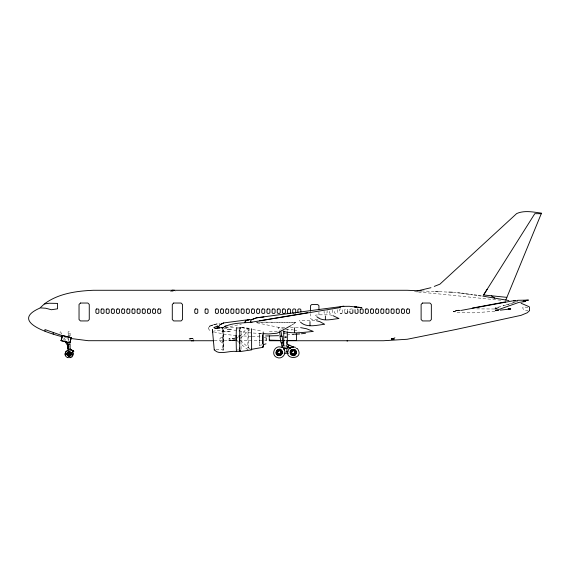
<?xml version="1.0" encoding="UTF-8"?>
<svg xmlns="http://www.w3.org/2000/svg" width="570" height="570" viewBox="0 0 570 570"><rect width="100%" height="100%" fill="white"/><g stroke="black" fill="none" stroke-linecap="round" stroke-linejoin="round"><path stroke-width="0.43" stroke-dasharray="2.85 2.14" d="M286.361 343.817L286.432 340.931M286.389 343.717L286.432 341.729M248.271 348.113L248.356 332.866M241.06 349.182L241.06 329.467M222.863 329.845L223.005 329.033L223.355 344.002A10.859 0.363 -89.8 0 1 223.005 350.692A10.859 0.363 89.9 0 1 222.621 339.855A10.859 0.363 -89.8 0 1 222.934 329.709M222.777 337.326C223.39 341.644 222.272 344.757 219.194 339.834C221.338 335.345 224.445 337.754 222.777 342.342M216.123 349.424L223.533 349.46L223.661 331.028L223.533 330.286L214.598 330.322M262.57 333.849L259.443 333.236L259.236 337.561L259.393 345.306L262.57 344.8M259.443 345.413L259.443 333.236M223.533 330.286L223.533 349.46M209.96 330.529L208.228 328.555L210.116 326.047L215.517 324.173L219.785 323.461M240.526 338.188L250.266 329.282M236.963 338.188L238.916 336.407M239.564 335.815C241.431 335.737 248.399 324.423 248.271 330.671M221.73 331.541L231.142 331.541L224.452 331.84L221.73 331.541L222.086 331.22M290.501 325.869L295.851 322.25L256.792 322.136M292.809 324.544L295.866 322.25L274.719 322.25M284.615 346.325L285.748 345.805M495.066 308.213L496.071 307.9L496.206 309.56M495.195 309.909L495.052 308.213L515.501 302.157L503.203 305.727M210.116 326.047L217.213 323.874L209.903 325.698L208.228 328.555M497.097 307.579L499.149 306.959M496.071 307.9L495.066 308.199L498.536 308.363L495.052 308.213M494.824 311.305L473.549 312.823L459.684 312.738L453.207 311.569L459.477 309.945L455.223 310.985L460.396 310.493M68.685 341.665L68.685 333.742L69.105 333.657L69.504 333.742L69.519 339.036M225.079 327.636L241.274 324.223M68.685 333.742L69.519 333.756M234.897 338.046L228.869 338.986L234.933 339.328M453.207 311.569L460.211 310.258M455.223 310.985L460.332 310.123M284.679 337.59L286.382 337.333L284.679 336.621M279.507 330.5L280.105 330.415M234.897 338.302L228.884 338.986M190.572 340.204L189.055 338.423L192.924 338.423L193.394 340.204M192.924 338.423L189.055 338.423M234.776 340.112L228.848 340.596L232.503 340.646M286.945 334.953L293.251 334.419M527.877 307.401L526.21 307.494C520.909 304.387 521.92 311.548 527.877 310.443M237.177 349.987L238.616 349.909M232.489 340.475L235.538 340.368M228.848 340.596L232.503 340.475M251.434 336.378L237.077 335.623M252.275 336.357L261.203 336.093M476.67 308.876L496.363 309.018M170.359 291.762L175.353 291.762M352.16 308.969L350.586 308.969L349.873 309.688L349.873 311.206M317.775 319.414L311.626 319.414L310.458 318.252L310.458 313.635M314.882 320.304L302.855 320.326L299.293 320.661L299.293 321.138M284.779 327.458L278.196 327.814L278.196 328.291L282.428 330.814M290.486 327.458L293.714 327.458M295.395 327.458L299.77 327.458M228.157 329.154L231.107 329.154M285.541 329.31L287.323 329.31L287.323 331.049M277.191 331.483L269.332 331.483L269.332 333.03M286.382 336.877L284.679 336.877L286.382 337.333L284.679 337.333M285.071 340.454L286.824 340.454M214.235 340.739L263.169 340.739M256.429 322.15L274.925 322.25M225.67 327.159L234.797 327.294M241.466 327.337L251.627 328.605M237.191 327.33L238.623 327.351M236.457 328.84L238.616 328.869M232.489 340.646L234.797 340.718M393.941 337.668L395.209 337.718M421.415 290.914L435.615 291.541M439.171 291.697L448.041 292.096M453.371 292.332L457.76 292.688M248.235 332.738L262.378 333.6M500.674 300.233C473.307 297.675 445.982 294.327 418.636 292.111M285.036 333.493L286.703 333.664M236.229 335.566L225.371 334.398L213.714 331.847M241.815 327.572L248.057 328.605L247.843 348.113M414.511 291.605L417.81 292.011M459.484 292.923L462.07 293.279M463.802 293.514L466.388 293.871M468.113 294.106L469.837 294.341M241.673 327.6L251.819 329.375M252.667 329.524L261.124 330.999M224.088 328.306L248.427 332.738M256.97 322.834L283.482 328.37M263.981 337.433L266.247 337.903M293.4 329.994L291.313 329.546L291.206 330.108L286.917 329.147M294.099 330.144L299.029 331.256M67.673 338.096L63.705 337.105L65.985 340.924M332.182 315.431L329.923 314.832L318.765 314.832L315.466 315.153L315.466 315.588M264.615 340.034L266.247 340.746M248.057 349.88L240.861 344.016M240.526 340.539L250.266 349.232M236.963 340.539L240.212 343.432M61.845 334.077L60.463 331.79L59.266 331.79L60.107 333.172M63.448 338.708L64.367 340.233M347.721 311.94L347.721 309.688L347.009 308.969L345.434 308.969L344.715 309.688L344.715 312.673M342.57 312.673L342.57 309.688L341.85 308.969L340.283 308.969L339.563 309.688L339.563 312.673M337.411 309.688L337.411 312.673L336.699 313.386L335.124 313.386L334.405 312.673L334.405 309.738M332.26 309.738L332.26 312.673L331.541 313.386L329.973 313.386L329.253 312.673L329.253 310.472M327.102 310.472L327.102 312.673L326.389 313.386L324.815 313.386L324.095 312.673L324.095 311.206M318.943 312.075L318.943 317.625M286.382 336.621L286.382 337.59M70.096 335.994L70.096 331.79L68.122 331.79L68.122 335.994M68.122 336.834L68.122 341.031M227.33 329.225L228.264 329.154L227.33 329.225M192.888 338.673L189.268 338.673L192.888 338.673"/><path stroke-width="0.85" d="M236.408 327.479L236.037 340.739M239.706 330.636L239.706 348.113M236.051 335.352L236.386 351.384L240.063 351.348M239.621 335.352L239.621 343.404M262.578 334.79L262.578 343.86M263.433 344.544L263.255 346.938L263.205 331.989M239.706 330.657L239.956 327.479L239.885 328.007M251.555 328.84L251.627 349.88L240.027 351.576L239.706 348.099M505.782 300.055L541.5 213.144C533.513 212.076 524.25 210.109 516.677 213.565L439.912 284.173L434.262 286.397M240.668 328.356L240.732 327.686M280.689 340.454L269.332 340.133M262.905 346.802L262.813 347.358L250.971 349.424M294.576 350.842L294.661 350.329L293.051 349.666M69.369 337.205L71.029 337.647L70.573 340.262L70.01 342.841L68.364 342.485M295.075 351.035L295.203 350.308L293.664 349.602M70.01 342.841L71.086 337.732L62.258 335.388L61.161 340.718L62.059 336.35M71.029 337.875L69.903 342.998L70.274 341.245M70.481 340.404L70.815 338.673M282.171 353.599C281.138 341.231 269.503 358.68 281.523 354.626M266.226 338.01L266.226 340.639M291.648 352.417L292.146 351.27L293.329 350.792M72.896 355.495L72.896 352.481L73.195 353.984L71.998 356.784M67.837 353.464L67.424 353.3L67.816 353.464L67.424 353.3L67.816 352.73L68.122 353.037C68.307 360.753 73.423 348.669 67.723 353.984L67.274 353.984C67.267 356.749 71.898 355.88 70.83 353.3C69.747 350.799 65.814 353.243 67.816 355.238L68.585 355.238L68.407 355.637L68.585 355.238M277.291 352.417C282.093 345.206 282.015 359.684 277.291 352.417L276.664 352.417C282.912 361.964 282.984 342.926 276.664 352.417M291.37 352.417C296.172 345.206 296.101 359.684 291.37 352.417L290.743 352.417C290.778 356.271 297.191 355.074 295.709 351.469C294.533 348.541 289.653 350.415 290.942 353.371L291.519 353.144M288.527 345.612L288.313 346.41M61.781 338.003L61.232 340.632L69.953 342.748M61.232 340.632L62.258 335.388M236.543 351.384L236.479 351.576C230.85 350.058 217.697 355.958 214.334 349.389M240.027 351.576L240.184 350.871L239.956 351.384M286.439 346.239L287.152 344.344L289.026 345.057L288.313 346.945L287.066 346.474M69.661 352.745L69.825 352.353M278.488 354.177L278.267 354.725L277.44 354.198L277.868 353.77L277.44 354.198M292.574 354.177L292.346 354.725L291.519 354.198L291.947 353.77L291.519 354.198M279.991 350.692L280.248 350.137M294.077 350.692L294.327 350.137M250.088 319.464L245.976 320.682L244.929 322.143L245.976 320.682L250.088 319.464L223.661 322.941L220.02 324.651L218.645 326.916L219.528 328.113M506.773 297.341L483.574 294.989L487.158 289.311M483.574 294.989L534.81 213.672L541.45 213.707M293.009 347.315L293.329 346.838C293.408 348.056 290.657 344.943 288.705 345.057M70.758 355.566C72.511 353.934 70.352 350.97 68.243 351.939A2.344 2.344 0 0 0 67.495 352.424L66.989 354.846C71.05 359.998 73.231 349.211 67.495 352.424C65.465 354.454 68.749 357.533 70.723 355.545L70.003 356.051M280.647 353.77L281.074 353.144L281.623 353.371L281.074 354.177L280.647 353.77L281.074 354.198M294.733 353.77L295.153 354.177L294.733 353.77L295.153 353.144L295.709 353.371L295.153 353.144M343.838 306.204L256.635 317.782L251.341 319.777L250.387 321.174L251.057 322.285L340.126 307.579L339.635 307.28L341.979 306.382L349.218 306.29L357.112 307.123M69.127 350.058C64.895 349.823 63.519 356.214 67.566 357.625M66.234 351.206L65.037 353.984L65.358 355.495M289.289 348.534C281.046 360.475 305.627 360.454 297.362 348.534M278.616 353.949L278.067 353.571C279.87 355.381 282.335 351.875 279.891 350.913M294.526 353.571L293.329 354.048C295.075 354.17 295.666 351.49 293.978 350.913M68.856 346.66L68.5 347.066L64.83 340.988M67.816 355.26L68.122 354.953L67.424 354.668L67.837 354.504M294.989 313.386L295.709 312.673L295.709 309.688L294.989 308.969L293.422 308.969L292.702 309.688L292.702 312.673L293.422 313.386M280.647 351.091L281.074 350.664M294.733 351.091L295.153 350.664M222.086 328.149L221.944 327.779L222.792 327.779C230.993 322.478 242.556 323.283 252.068 322.128M44.268 304.017L40.135 307.878L45.693 308.235L51.45 309.738L57.563 308.819L57.542 303.411L49.227 303.24L44.268 304.017C58.055 293.55 76.451 290.978 93.38 290.28L407.215 290.28L421.415 290.914M529.245 310.949L527.2 312.788L521.108 315.317L456.036 329.453L407.236 339.257L383.453 340.739L286.938 340.739M294.726 349.894L293.742 350.628L295.331 351.191M70.416 355.26L70.11 354.953L70.416 355.238L69.127 355.78L69.647 355.238L69.825 355.637L69.661 355.238M279.891 353.92L280.447 353.571M70.666 357.625L72.012 356.784M69.754 353.877L73.737 351.12L72.362 351.911M69.597 353.486L70.979 352.695M39.8 308.128C8.928 321.687 50.545 333.735 62.116 336.713L62.116 335.58L44.973 329.56L44.973 331.028M290.501 325.869L277.013 333.215L268.484 333.977L263.19 333.649M220.02 324.651L223.661 322.941M266.033 343.831L263.354 344.643M281.074 351.69L281.623 351.469L281.046 351.69L281.195 352.417L281.822 352.417M295.153 351.69L295.709 351.469L295.132 351.69L295.281 352.417L295.908 352.417M70.416 353.464L70.83 353.3M277.44 353.144L276.863 353.371L276.685 352.417M251.341 319.777L256.635 317.804L263.931 316.991M495.259 310.757L518.885 302.392L525.697 301.473M224.473 326.439L226.005 325.869M496.271 310.386L497.289 310.016M68.122 350.229L68.122 348.84L67.474 348.249L68.122 348.113L68.122 347.337L67.474 347.194L68.122 345.719M392.139 338.851L391.447 339.022L394.305 338.872L391.447 339.022L392.16 339.007M69.519 344.294L68.685 344.294M67.474 346.703L68.421 346.482L67.588 346.703L67.588 347.194L68.421 347.337L67.474 347.194M430.963 287.7L417.041 291.006M68.265 354.811L69.968 354.811C66.391 356.457 68.913 350.358 70.331 353.984M279.243 350.792L277.69 351.79L277.69 353.044M70.687 357.625L67.545 357.625M505.697 301.844L472.238 308.092M291.149 347.329L293.329 346.93L295.509 347.329M259.642 320.789L307.75 312.681M282.72 346.945L282.093 347.059L281.388 343.033L282.763 342.812L283.226 346.054M67.474 348.249L68.421 348.113L67.588 348.249L67.602 348.705L68.421 348.84L67.502 348.705M301.416 333.785L305.527 333.279M496.099 310.657L498.693 310.351M500.389 310.144L510.692 308.926L508.091 308.805L510.677 308.926M461.265 310.394L512.722 300.875M215.111 328.327L222.15 327.551M523.367 300.604L528.504 300.112L517.631 300.29M292.545 334.476L293.963 334.362M513.463 300.589L515.964 300.411M265.577 335.979L278.566 335.673M294.79 334.305L299.77 333.949M173.772 290.294L174.342 290.28L171.898 290.28L172.503 290.294M513.52 301.081L517.681 300.974M340.283 313.386L341.85 313.386M284.202 332.702L284.202 333.664M282.442 340.454L284.195 340.454M286.824 340.454L296.464 340.454L296.414 333.799M192.318 340.739L88.229 340.703L70.958 338.509M193.344 340.739L213.365 340.739M269.296 340.739L284.295 340.739M191.385 340.86L193.7 340.86M346.995 340.967L347.686 340.967M284.266 345.762L283.732 345.762L283.732 331.049M281.922 345.976L282.464 345.976M281.922 347.401C283.368 347.272 288.555 349.959 287.928 346.774M284.594 348.177L284.181 348.177L284.181 349.859M285.541 348.177L286.874 348.177L286.874 352.388M286.204 351.605L287.943 351.605M290.55 351.605L292.289 351.605M284.181 353.236L288.448 353.236M70.523 353.984L70.972 353.984M68.379 354.875L69.825 354.875M523.103 301.373L525.683 301.473M435.615 291.541L438.28 291.662M448.932 292.132L452.48 292.296M356.72 307.031L354.355 306.838L361.879 307.672L358.38 307.23M218.025 326.118L217.127 327.073L217.198 327.935L217.989 328.363L217.476 328.534L215.325 328.398L213.807 327.565L217.676 325.94L217.441 327.038L218.096 328.007M457.76 292.688L459.484 292.923M462.07 293.279L463.802 293.514M466.388 293.871L468.113 294.106M470.706 294.462L472.43 294.697M474.155 294.932L476.741 295.288M478.472 295.524L481.059 295.88M482.783 296.115L508.91 300.554M281.423 347.329C274.897 344.401 270.223 354.975 277.063 357.504C282.342 359.927 287.679 352.595 283.276 348.534M300.611 327.622L306.532 328.769L313.308 331.434C303.354 332.31 292.866 334.148 283.14 331.241M68.657 355.06L69.105 355.153M62.116 335.58L70.958 337.697M332.937 315.63L338.979 318.523C331.776 319.171 322.727 322.121 316.785 316.692M61.111 340.632L68.279 342.627M316.514 320.746L319.77 321.63L324.665 324.294C316.792 325.014 306.888 328.235 300.483 322.128M290.315 347.166L291.797 347.721M296.151 348.242L296.813 348.498M290.942 351.469L291.519 351.69M276.863 351.469L277.44 351.69M70.416 354.504L70.83 354.668M521.108 303.276L529.245 306.753M290.636 348.676L287.408 347.358L287.494 346.774L290.579 348.185M281.074 353.144L281.623 353.371M491.297 295.773L494.682 298.074M295.559 350.265C292.809 347.365 288.114 351.818 291.042 354.626C293.778 357.511 298.666 353.008 295.559 350.265C283.682 346.282 295.281 363.51 296.257 351.27M357.319 308.969L358.031 309.688L358.031 312.673L357.319 313.386L355.744 313.386L355.024 312.673L355.024 309.688M344.715 312.673L345.434 313.386L347.009 313.386L347.721 312.673L347.721 311.206M291.519 350.664L291.947 351.091M277.44 350.664L277.868 351.091M66.448 341.687L68.749 345.491M214.284 350.18L212.396 329.581L212.938 332.224M294.077 354.177L294.327 354.725M279.991 354.177L280.248 354.725M218.217 326.296L218.453 327.073M292.346 350.137L292.574 350.692M278.267 350.137L278.488 350.692M222.792 327.779L222.934 328.149M222.136 327.779L222.279 328.149M262.813 347.358L262.699 346.802M281.01 331.89L281.808 335.844L280.148 336.101L279.685 332.103M239.792 349.916L239.885 350.871M529.544 307.315L529.544 310.529M352.88 309.738L352.88 312.673L352.16 313.386L350.586 313.386L349.873 312.673L349.873 311.206M325.385 316.015L325.385 319.613M318.943 309.738L318.943 305.727L317.775 304.558L311.626 304.558L310.458 305.727L310.458 311.298M309.987 321.594L309.987 325.477M300.86 311.94L300.86 309.688L300.148 308.969L298.573 308.969L297.853 309.688L297.853 312.673M294.526 327.814L294.526 332.595M293.329 349.937L293.329 350.543M293.329 354.326L293.329 354.925M287.323 331.911L287.323 344.9M279.243 349.937L279.243 350.543M279.243 354.326L279.243 354.925M269.332 335.951L269.296 340.454M70.096 344.216L70.096 350.928M69.127 352.21L69.127 352.638M68.122 343.553L68.122 344.736M53.217 332.809L53.217 334.063M276.308 351.27C274.769 354.953 280.675 357.155 282.228 353.621C283.839 349.916 277.79 347.629 276.308 351.27M73.751 351.191L69.768 349.239L69.91 348.868L73.751 351.191M71.115 354.789L69.127 356.065L67.132 354.789A2.059 2.059 0 0 1 67.602 352.517L69.127 351.904L70.651 352.517A2.059 2.059 0 0 1 71.115 354.796M282.022 353.55C281.031 355.844 277.455 355.844 276.464 353.55A2.871 2.871 0 0 1 277.113 350.365L279.243 349.51L281.373 350.365A2.871 2.871 0 0 1 282.022 353.55M296.108 353.55C295.118 355.844 291.534 355.844 290.543 353.55A2.871 2.871 0 0 1 291.199 350.365L293.329 349.51L295.459 350.365A2.871 2.871 0 0 1 296.108 353.55M80.441 303.033L79.038 304.444L79.038 319.535L80.441 320.939L87.851 320.939L89.262 319.535L89.262 304.444L87.851 303.033L80.441 303.033M96.608 308.969L95.888 309.688L95.888 312.673L96.608 313.386L98.175 313.386L98.895 312.673L98.895 309.688L98.175 308.969L96.608 308.969M101.759 308.969L101.047 309.688L101.047 312.673L101.759 313.386L103.334 313.386L104.053 312.673L104.053 309.688L103.334 308.969L101.759 308.969M106.918 308.969L106.198 309.688L106.198 312.673L106.918 313.386L108.485 313.386L109.205 312.673L109.205 309.688L108.485 308.969L106.918 308.969M112.069 308.969L111.35 309.688L111.35 312.673L112.069 313.386L113.644 313.386L114.356 312.673L114.356 309.688L113.644 308.969L112.069 308.969M117.228 308.969L116.508 309.688L116.508 312.673L117.228 313.386L118.795 313.386L119.515 312.673L119.515 309.688L118.795 308.969L117.228 308.969M122.379 308.969L121.659 309.688L121.659 312.673L122.379 313.386L123.954 313.386L124.666 312.673L124.666 309.688L123.954 308.969L122.379 308.969M127.538 308.969L126.818 309.688L126.818 312.673L127.538 313.386L129.105 313.386L129.825 312.673L129.825 309.688L129.105 308.969L127.538 308.969M132.689 308.969L131.969 309.688L131.969 312.673L132.689 313.386L134.263 313.386L134.976 312.673L134.976 309.688L134.263 308.969L132.689 308.969M137.84 308.969L137.128 309.688L137.128 312.673L137.84 313.386L139.415 313.386L140.135 312.673L140.135 309.688L139.415 308.969L137.84 308.969M142.999 308.969L142.279 309.688L142.279 312.673L142.999 313.386L144.566 313.386L145.286 312.673L145.286 309.688L144.566 308.969L142.999 308.969M148.15 308.969L147.438 309.688L147.438 312.673L148.15 313.386L149.725 313.386L150.444 312.673L150.444 309.688L149.725 308.969L148.15 308.969M153.309 308.969L152.589 309.688L152.589 312.673L153.309 313.386L154.876 313.386L155.596 312.673L155.596 309.688L154.876 308.969L153.309 308.969M158.46 308.969L157.748 309.688L157.748 312.673L158.46 313.386L160.035 313.386L160.754 312.673L160.754 309.688L160.035 308.969L158.46 308.969M173.693 303.033L172.29 304.444L172.29 319.535L173.693 320.939L181.103 320.939L182.514 319.535L182.514 304.444L181.103 303.033L173.693 303.033M195.482 308.969L194.762 309.688L194.762 312.673L195.482 313.386L197.056 313.386L197.769 312.673L197.769 309.688L197.056 308.969L195.482 308.969M205.791 308.969L205.072 309.688L205.072 312.673L205.791 313.386L207.366 313.386L208.079 312.673L208.079 309.688L207.366 308.969L205.791 308.969M216.101 308.969L215.382 309.688L215.382 312.673L216.101 313.386L217.669 313.386L218.388 312.673L218.388 309.688L217.669 308.969L216.101 308.969M221.253 308.969L220.54 309.688L220.54 312.673L221.253 313.386L222.827 313.386L223.547 312.673L223.547 309.688L222.827 308.969L221.253 308.969M226.411 308.969L225.691 309.688L225.691 312.673L226.411 313.386L227.979 313.386L228.698 312.673L228.698 309.688L227.979 308.969L226.411 308.969M231.562 308.969L230.85 309.688L230.85 312.673L231.562 313.386L233.137 313.386L233.857 312.673L233.857 309.688L233.137 308.969L231.562 308.969M236.721 308.969L236.001 309.688L236.001 312.673L236.721 313.386L238.288 313.386L239.008 312.673L239.008 309.688L238.288 308.969L236.721 308.969M241.872 308.969L241.153 309.688L241.153 312.673L241.872 313.386L243.447 313.386L244.16 312.673L244.16 309.688L243.447 308.969L241.872 308.969M247.031 308.969L246.311 309.688L246.311 312.673L247.031 313.386L248.598 313.386L249.318 312.673L249.318 309.688L248.598 308.969L247.031 308.969M252.182 308.969L251.463 309.688L251.463 312.673L252.182 313.386L253.757 313.386L254.469 312.673L254.469 309.688L253.757 308.969L252.182 308.969M257.341 308.969L256.621 309.688L256.621 312.673L257.341 313.386L258.908 313.386L259.628 312.673L259.628 309.688L258.908 308.969L257.341 308.969M262.492 308.969L261.772 309.688L261.772 312.673L262.492 313.386L264.067 313.386L264.779 312.673L264.779 309.688L264.067 308.969L262.492 308.969M267.644 308.969L266.931 309.688L266.931 312.673L267.644 313.386L269.218 313.386L269.938 312.673L269.938 309.688L269.218 308.969L267.644 308.969M272.802 308.969L272.082 309.688L272.082 312.673L272.802 313.386L274.37 313.386L275.089 312.673L275.089 309.688L274.37 308.969L272.802 308.969M277.953 308.969L277.241 309.688L277.241 312.673L277.953 313.386L279.528 313.386L280.248 312.673L280.248 309.688L279.528 308.969L277.953 308.969M283.112 308.969L282.392 309.688L282.392 312.673L283.112 313.386L284.679 313.386L285.399 312.673L285.399 309.688L284.679 308.969L283.112 308.969M288.263 308.969L287.551 309.688L287.551 312.673L288.263 313.386L289.838 313.386L290.558 312.673L290.558 309.688L289.838 308.969L288.263 308.969M360.895 308.969L360.183 309.688L360.183 312.673L360.895 313.386L362.47 313.386L363.19 312.673L363.19 309.688L362.47 308.969L360.895 308.969M366.054 308.969L365.334 309.688L365.334 312.673L366.054 313.386L367.622 313.386L368.341 312.673L368.341 309.688L367.622 308.969L366.054 308.969M371.205 308.969L370.493 309.688L370.493 312.673L371.205 313.386L372.78 313.386L373.5 312.673L373.5 309.688L372.78 308.969L371.205 308.969M376.364 308.969L375.644 309.688L375.644 312.673L376.364 313.386L377.931 313.386L378.651 312.673L378.651 309.688L377.931 308.969L376.364 308.969M381.515 308.969L380.803 309.688L380.803 312.673L381.515 313.386L383.09 313.386L383.809 312.673L383.809 309.688L383.09 308.969L381.515 308.969M386.674 308.969L385.954 309.688L385.954 312.673L386.674 313.386L388.241 313.386L388.961 312.673L388.961 309.688L388.241 308.969L386.674 308.969M391.825 308.969L391.106 309.688L391.106 312.673L391.825 313.386L393.4 313.386L394.112 312.673L394.112 309.688L393.4 308.969L391.825 308.969M396.984 308.969L396.264 309.688L396.264 312.673L396.984 313.386L398.551 313.386L399.271 312.673L399.271 309.688L398.551 308.969L396.984 308.969M402.135 308.969L401.415 309.688L401.415 312.673L402.135 313.386L403.71 313.386L404.422 312.673L404.422 309.688L403.71 308.969L402.135 308.969M407.293 308.969L406.574 309.688L406.574 312.673L407.293 313.386L408.861 313.386L409.581 312.673L409.581 309.688L408.861 308.969L407.293 308.969M422.52 303.033L421.116 304.437L421.116 319.535L422.52 320.939L429.937 320.939L431.34 319.535L431.34 304.444L429.937 303.033L422.52 303.033M68.229 351.939L67.495 352.424L68.265 351.975M282.065 336.25L280.02 336.592L281.017 342.855L283.062 342.534L282.065 336.25M292.702 353.92L292.146 353.571L292.702 353.949M68.585 352.745L68.407 352.353L68.571 352.745"/></g></svg>
